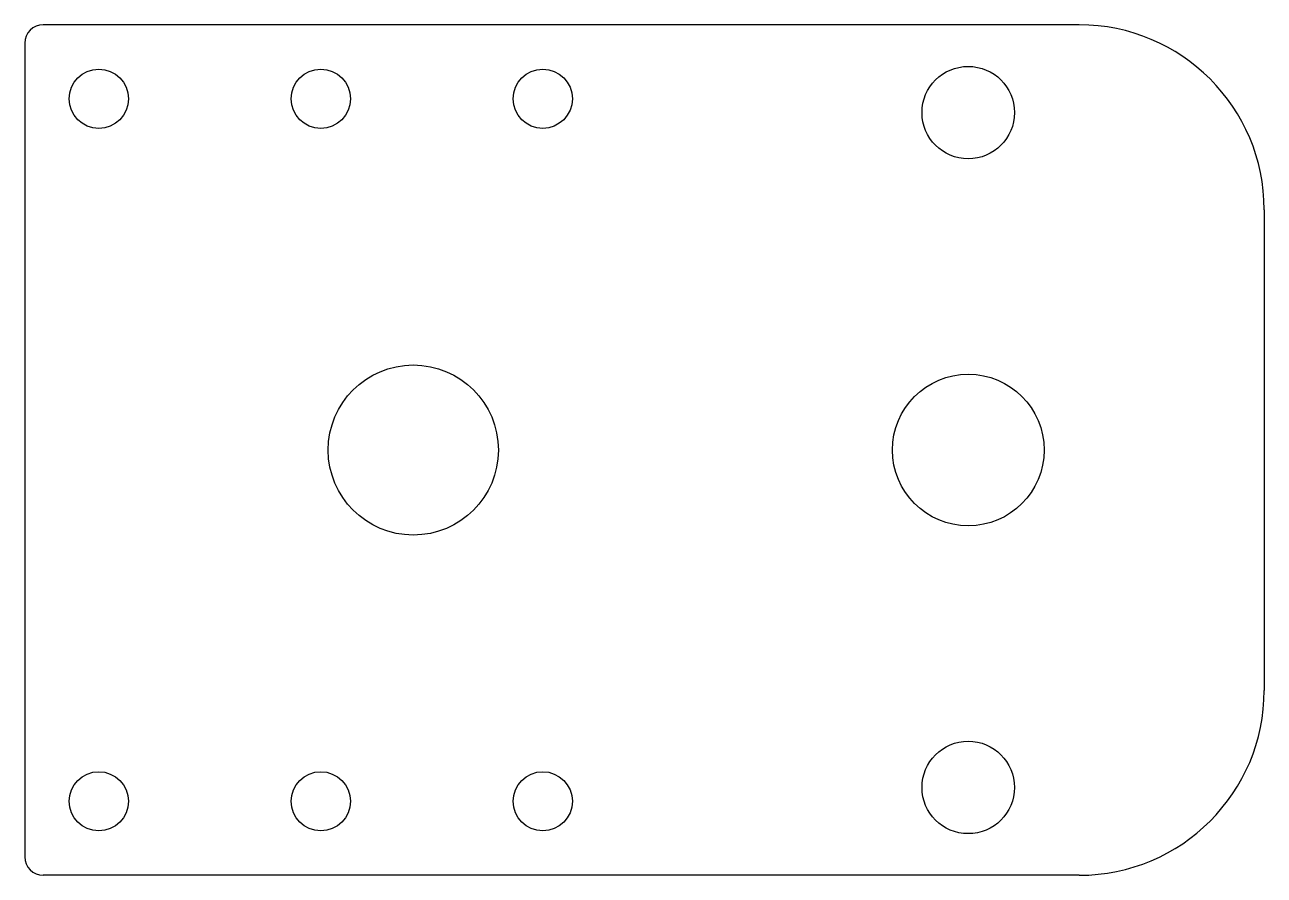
# Model space of a CAD drawing. Header units: millimetres. Extents: x 33 to 167, y 44 to 136.
import ezdxf

# ---------------------------------------------------------------- set-up
doc = ezdxf.new("R2010")
doc.units = ezdxf.units.MM

msp = doc.modelspace()

# ---------------------------------------------------------------- linework, layer by layer
at = {"color": 7, "linetype": 'Continuous', "lineweight": 25}
for p, q in [((147.07, 135.88), (35.07, 135.88)), ((33.07, 133.88), (33.07, 45.88)), ((167.07, 115.88), (167.07, 63.88)), ((147.07, 43.88), (35.07, 43.88))]:
    msp.add_line(p, q, dxfattribs=at)
for centre, radius in [((135.07, 126.38), 5), ((41.07, 127.88), 3.2), ((65.07, 127.88), 3.2), ((89.07, 127.88), 3.2), ((75.07, 89.88), 9.2), ((135.07, 89.88), 8.2), ((135.07, 53.38), 5), ((41.07, 51.88), 3.2), ((65.07, 51.88), 3.2), ((89.07, 51.88), 3.2)]:
    msp.add_circle(centre, radius, dxfattribs=at)
for centre, radius, start, end in [((35.07, 133.88), 2, 90, 180), ((147.07, 115.88), 20, 0, 90), ((147.07, 63.88), 20, 270, 0), ((35.07, 45.88), 2, 180, 270)]:
    msp.add_arc(centre, radius, start, end, dxfattribs=at)

doc.saveas('drawing.dxf')
